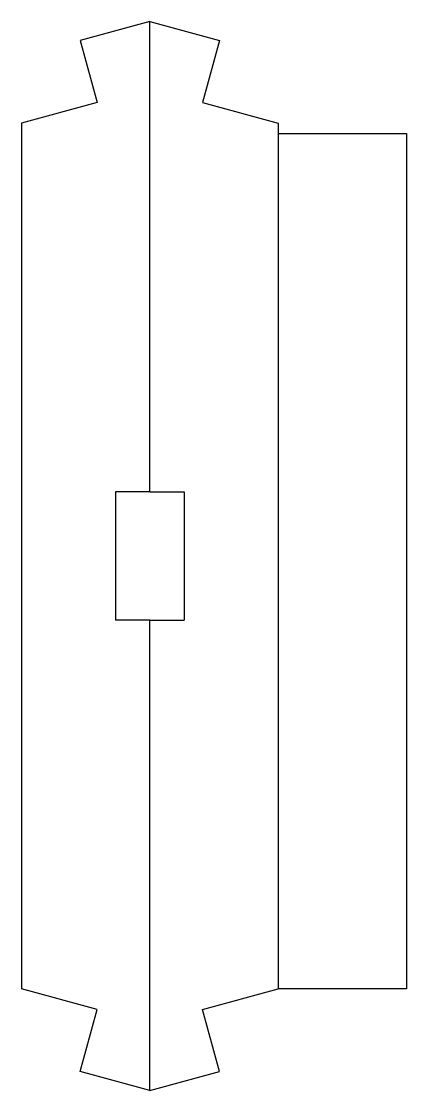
# Model space of a CAD drawing. Extents: x 0 to 45, y 0 to 125.
import ezdxf

# ---------------------------------------------------------------- set-up
doc = ezdxf.new("R2010")
doc.units = 0
doc.layers.get('0').update_dxf_attribs({"linetype": 'CONTINUOUS'})

msp = doc.modelspace()

# ---------------------------------------------------------------- linework, layer by layer
at = {"color": 7}
for points in [[(15.005075, 125.000005), (6.877228, 122.767063)], [(15.005075, 125.000005), (23.132948, 122.767063)], [(15.005075, 70.000014), (15.005075, 125.000005)], [(6.877228, 122.767063), (8.864041, 115.535051)], [(23.132948, 122.767063), (21.146135, 115.535051)], [(8.864041, 115.535051), (0.00508, 113.101274)], [(21.146135, 115.535051), (30.005229, 113.101409)], [(0.00508, 113.101274), (0.00508, 11.898772)], [(30.005229, 113.101409), (30.005096, 11.898772)], [(30.005096, 111.898759), (45.005092, 111.898759)], [(45.005092, 111.898759), (45.005092, 11.898772)], [(15.005075, 70.000014), (11.005083, 70.000014), (11.005083, 55.000016)], [(15.005075, 70.000014), (19.005093, 70.000014)], [(19.005093, 70.000014), (19.005093, 55.000016)], [(15.005075, 55.000016), (11.005083, 55.000016)], [(15.005075, 55.000016), (19.005093, 55.000016)], [(15.005075, 0.000001), (15.005075, 55.000016)], [(8.864041, 9.465001), (0.00508, 11.898772)], [(21.146135, 9.465001), (30.005096, 11.898772)], [(45.005092, 11.898772), (30.005096, 11.898772)], [(6.877228, 2.232944), (8.864041, 9.465001)], [(23.132948, 2.232944), (21.146135, 9.465001)], [(15.005075, 0.000001), (6.877228, 2.232944)], [(15.005075, 0.000001), (23.132948, 2.232944)]]:
    msp.add_lwpolyline(points, dxfattribs=at)

doc.saveas('drawing.dxf')
